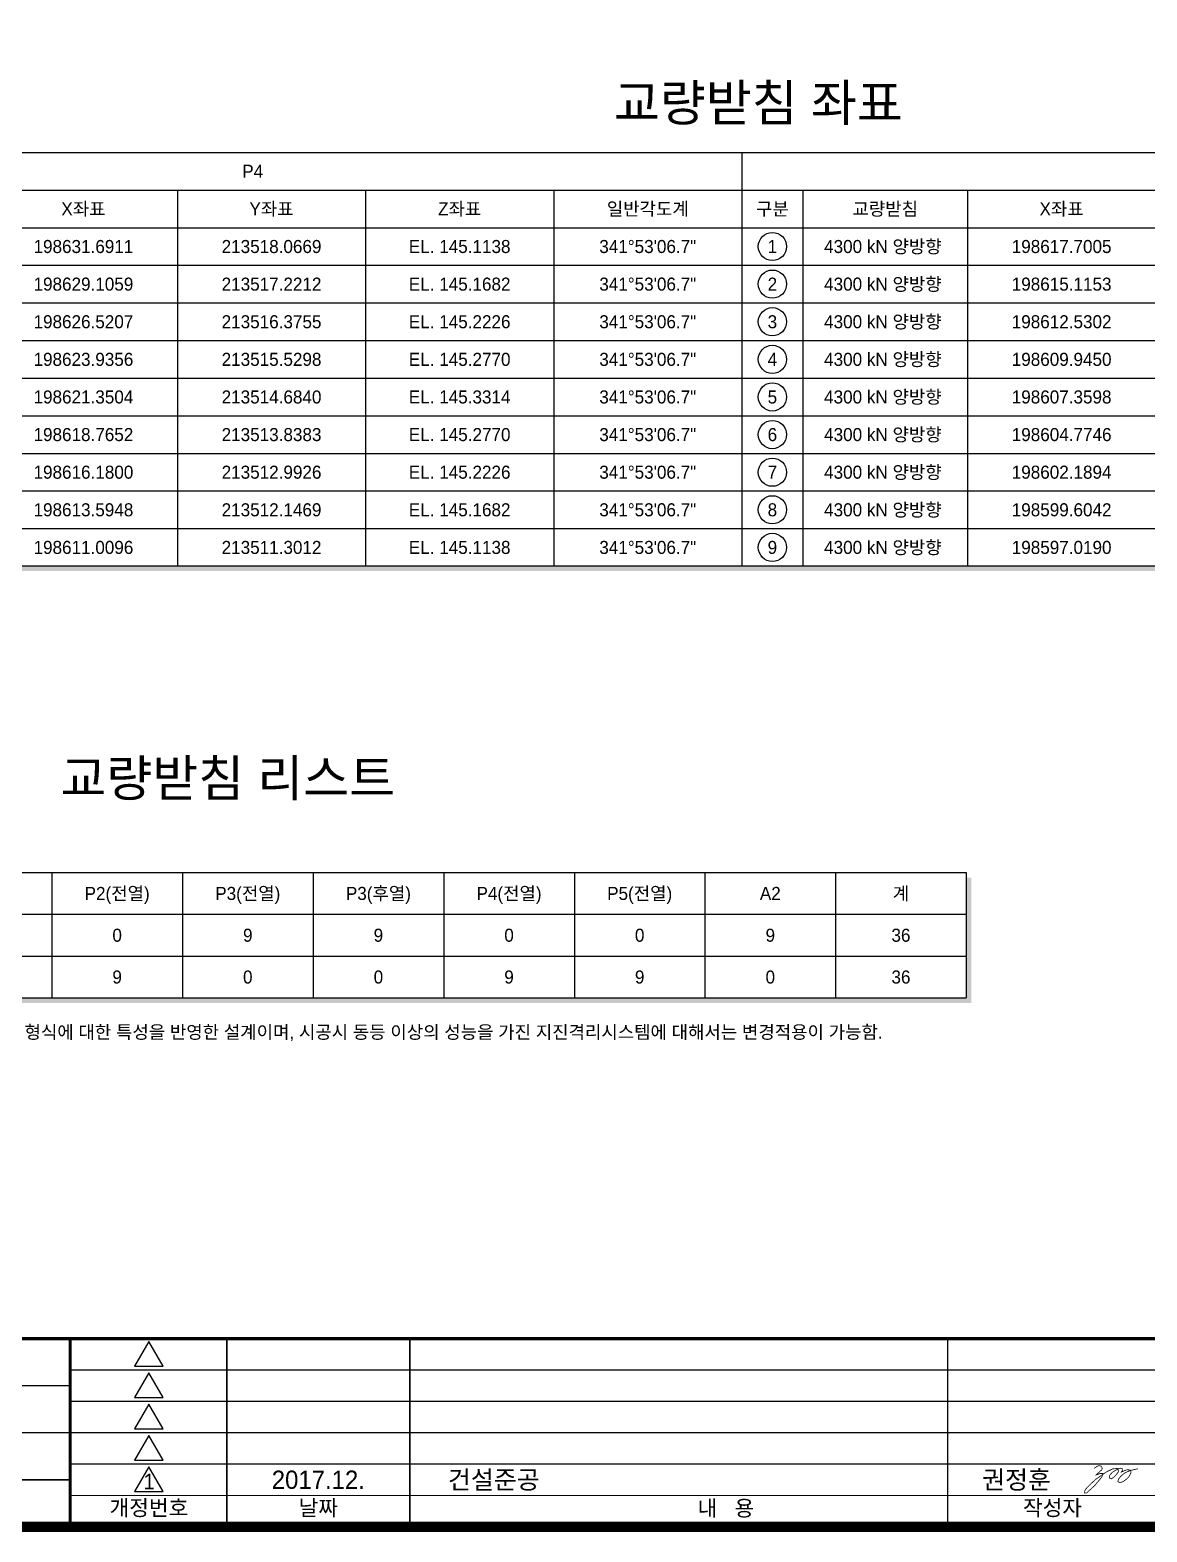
# Model space of a CAD drawing. Header units: feet. Extents: x 0 to 252300, y 0 to 207900.
# Drawn here: x 86199 to 150322, y 35400 to 121650 of the extents above; entities that cross this region are included whole.
import ezdxf
from ezdxf.enums import TextEntityAlignment as Align

# ---------------------------------------------------------------- set-up
doc = ezdxf.new("R2010")
doc.units = ezdxf.units.FT
doc.header["$LTSCALE"] = 3500
doc.header["$MEASUREMENT"] = 0
for name, color, linetype in [('CS-TABL-LIN2', 1, 'CONTINUOUS'), ('CS-TABL-TEX2', 3, 'CONTINUOUS'), ('CS-TEXT', 3, 'CONTINUOUS'), ('CX-BORD', 3, 'CONTINUOUS'), ('CX-BORD-LIN1', 4, 'CONTINUOUS'), ('CX-BORD-LIN2', 3, 'CONTINUOUS'), ('CX-BORD-TEX2', 7, 'CONTINUOUS'), ('CX-BORD-TEX3', 6, 'CONTINUOUS'), ('CZ-TEX1', 6, 'CONTINUOUS')]:
    doc.layers.add(name, color=color, linetype=linetype)
doc.styles.add('A_STANDARD', font='')
doc.styles.add('TB_TEXT', font='')
doc.styles.add('TB_WBTXT', font='')
doc.styles.add('TB_WMTXT', font='')
doc.styles.get('A_STANDARD').set_extended_font_data('Gulim')
doc.styles.get('TB_TEXT').set_extended_font_data('Dotum')
doc.styles.get('TB_WBTXT').set_extended_font_data('Dotum')
doc.styles.get('TB_WMTXT').set_extended_font_data('DotumChe')

# ---------------------------------------------------------------- blocks, each defined once
blk = doc.blocks.new('CXBLKA1-KHCA')
at = {"layer": 'CX-BORD-LIN1', "const_width": 2}
blk.add_lwpolyline([(796, -2.273736754432321e-12), (0, 0), (0, 553.9999999999997), (795.9999999999998, 553.9999999999997)], close=True, dxfattribs=at)
at = {"layer": 'CX-BORD-LIN1'}
for points, const_width in [([(796, 36.00000000000114), (0, 35.99999999999885)], 0.6), ([(270, 3.326315811464117e-13), (270, 35.99999999999962)], 0.6), ([(300, 3.907985046680551e-13), (300, 35.99999999999972)], 0.3), ([(335, 3.77567335035911e-13), (335, 35.99999999999982)], 0.3), ([(558, 6.000000000000252), (270, 5.9999999999993)], 0.2)]:
    blk.add_lwpolyline(points, dxfattribs=dict(at, const_width=const_width))
for points in [[(285.0839848587444, 35.46565633293683), (282.3404163795552, 30.71365633293679), (287.8275533379334, 30.71365633293679)], [(285.0839848587444, 29.46565633293667), (282.3404163795552, 24.71365633293662), (287.8275533379334, 24.71365633293662)], [(285.0839848587444, 23.46565633293667), (282.3404163795552, 18.71365633293662), (287.8275533379334, 18.71365633293662)], [(285.0839848587444, 17.46565633293667), (282.3404163795552, 12.71365633293662), (287.8275533379334, 12.71365633293662)], [(285.0839848587444, 11.46565633293667), (282.3404163795552, 6.713656332936617), (287.8275533379334, 6.713656332936617)]]:
    blk.add_lwpolyline(points, close=True, dxfattribs=at)
blk.add_lwpolyline([(438, 3.907985046680551e-13), (438, 36.00000000000011)], dxfattribs=at)
at = {"layer": 'CX-BORD-LIN2'}
blk.add_line((558, 30.00000000000032), (270, 29.99999999999946), dxfattribs=at)
at = {"layer": 'CX-BORD-LIN2', "const_width": 0.3}
for points in [[(270, 26.99999999999945), (130, 26.99999999999923)], [(270, 17.99999999999945), (130, 17.99999999999923)], [(270, 8.999999999999446), (130, 8.999999999999226)]]:
    blk.add_lwpolyline(points, dxfattribs=at)
at = {"layer": 'CX-BORD-LIN2'}
for points in [[(558, 24.00000000000025), (270, 23.9999999999993)], [(558, 18.00000000000136), (270, 18.00000000000041)], [(558, 12.00000000000136), (270, 12.00000000000041)]]:
    blk.add_lwpolyline(points, dxfattribs=at)
at = {"layer": 'CX-BORD-LIN1', "style": 'TB_TEXT'}
for tag, height, p in [('TR_RDAT5', 3.5, (317.5, 33.00000000000011)), ('TR_DGN5', 3.5, (451.1184542177598, 33.00000000000009)), ('TR_CHK5', 3.5, (491.1184542177598, 33.00000000000009)), ('TR_APP5', 3.5, (531.1184542177598, 33.00000000000032)), ('TR_RNUM5', 3, (285.1051166181959, 32.63656332936301)), ('TR_DGN4', 3.5, (451.1184542177598, 26.99999999999993)), ('TR_CHK4', 3.5, (491.1184542177598, 26.99999999999993)), ('TR_APP4', 3.5, (531.1184542177598, 27.00000000000015)), ('TR_RNUM4', 3, (285.1051166181959, 26.63656332936284)), ('TR_RDAT4', 3.5, (317.5, 26.99999999999994)), ('TR_RNUM3', 3, (285.1051166181959, 20.63656332936395)), ('TR_RDAT3', 3.5, (317.5, 21.00000000000105)), ('TR_DGN3', 3.5, (451.1184542177598, 21.00000000000103)), ('TR_CHK3', 3.5, (491.1184542177598, 21.00000000000103)), ('TR_APP3', 3.5, (531.1184542177598, 21.00000000000126)), ('TR_RNUM2', 3, (285.1051166181959, 14.63656332936395)), ('TR_RDAT2', 3.5, (317.5, 15.00000000000105)), ('TR_DGN2', 3.5, (451.1184542177598, 15.00000000000103)), ('TR_CHK2', 3.5, (491.1184542177598, 15.00000000000103)), ('TR_APP2', 3.5, (531.1184542177598, 15.00000000000126)), ('TR_RNUM1', 3, (285.1051166181959, 8.636563329362843)), ('TR_RDAT1', 3.5, (317.5, 8.999999999999943)), ('TR_DGN1', 3.5, (451.1184542177598, 8.99999999999993)), ('TR_CHK1', 3.5, (491.1184542177598, 8.99999999999993)), ('TR_APP1', 3.5, (531.1184542177598, 9.000000000000156))]:
    blk.add_attdef(tag, text='', height=height, dxfattribs=at).set_placement(p, align=Align.MIDDLE_CENTER)
for tag, p in [('TR_RCON5', (342.3033138082338, 33.00000000000011)), ('TR_RCON4', (342.3033138082338, 26.99999999999994)), ('TR_RCON3', (342.3033138082338, 21.00000000000105)), ('TR_RCON2', (342.3033138082338, 15.00000000000105)), ('TR_RCON1', (342.3033138082338, 8.999999999999943))]:
    blk.add_attdef(tag, text='', height=3.5, dxfattribs=at).set_placement(p, align=Align.MIDDLE_LEFT)
at = {"layer": 'CX-BORD-LIN2', "style": 'TB_TEXT'}
blk.add_attdef('TD_VERSION', text='', height=3, rotation=90, dxfattribs=at).set_placement((800.499999405456, 48.01489921212271), align=Align.MIDDLE_CENTER)
at = {"layer": 'CX-BORD-TEX2', "style": 'TB_WMTXT'}
for tag, height, p in [('TB_CNAME', 5, (15.34476638720094, 531.8324131479245)), ('TB_CSCOP', 4, (16.63456755316179, 523.8324131479245))]:
    blk.add_attdef(tag, text='', height=height, dxfattribs=at).set_placement(p, align=Align.BOTTOM_LEFT)
at = {"layer": 'CX-BORD-TEX2', "style": 'TB_WBTXT'}
for tag, height, p in [('TB_MTITIL', 10, (397.9999999999999, 533.3264135606181)), ('TB_STITL', 7, (397.9999999999999, 518.3264135606181))]:
    blk.add_attdef(tag, text='', height=height, dxfattribs=at).set_placement(p, align=Align.MIDDLE_CENTER)
at = {"layer": 'CX-BORD-TEX3', "style": 'TB_TEXT'}
for s, p in [('개정번호', (285.081636885472, 3.662000000000262)), ('날짜', (317.5, 3.662000000000262)), ('내   용', (395.5, 3.584115170363834)), ('작성자', (458, 3.66200000000032))]:
    blk.add_text(s, height=3, dxfattribs=at).set_placement(p, align=Align.MIDDLE)
for tag, height, p in [('TD_LNDST', 4.500000000000001, (215, 31.49999999999946)), ('TD_DSECT', 4.500000000000001, (605.5, 31.50000000000056)), ('TD_DDIST', 4.500000000000001, (654.5, 31.5000000000007)), ('TD_DNAME_TOP', 4.500000000000001, (755, 27.95701132476691)), ('TD_DCOMP', 4.500000000000001, (215.0000000000001, 22.58754437093034)), ('TD_CSECT', 4.500000000000001, (605.5, 22.50000000000055)), ('TD_CDIST', 4.500000000000001, (654.5, 22.50000000000063)), ('TD_DNAME_MAIN', 4.500000000000001, (755, 21.47309584254916)), ('TD_CCOMP', 4.500000000000001, (215.0000000000001, 13.59273296473088)), ('TD_HSCAL', 4.500000000000001, (620.8841087955549, 13.74838269424776)), ('TD_VSCAL', 4.500000000000001, (656.8614607241562, 13.74838269424776)), ('TD_DNAME_BOT', 3, (755, 15.24894304459829)), ('TD_CNAME', 5, (65, 7.595640316786881)), ('TD_FIELD', 4.500000000000001, (180, 5.125020286179691)), ('TD_CSTEP', 4.500000000000001, (250.7440000000001, 5.125020286179208)), ('TD_DWGCODE', 4.500000000000001, (637, 4.790803741701226)), ('TD_DWGNO', 4.500000000000001, (755, 5.001673382306535))]:
    blk.add_attdef(tag, text='', height=height, dxfattribs=at).set_placement(p, align=Align.MIDDLE_CENTER)

msp = doc.modelspace()

# ---------------------------------------------------------------- linework, layer by layer
at = {"layer": 'CS-TABL-LIN2'}
for p, q in [((14743.65974611184, 114619.2535373691), (239383.6597461114, 114619.2535373691)), ((127063.6597461117, 114619.2535373691), (127063.6597461117, 90859.25353736914)), ((14743.65974611184, 112459.2535373691), (239383.6597461114, 112459.2535373691)), ((94663.65974611172, 112459.2535373691), (94663.65974611172, 90859.25353736914)), ((105463.6597461117, 112459.2535373691), (105463.6597461117, 90859.25353736914)), ((116263.6597461117, 112459.2535373691), (116263.6597461117, 90859.25353736914)), ((130573.6597461117, 112459.2535373691), (130573.6597461117, 90859.25353736914)), ((140023.6597461117, 112459.2535373691), (140023.6597461117, 90859.25353736914)), ((14743.65974611184, 110299.2535373691), (239383.6597461114, 110299.2535373691)), ((14743.65974611184, 108139.2535373691), (239383.6597461114, 108139.2535373691)), ((14743.65974611184, 105979.2535373691), (239383.6597461114, 105979.2535373691)), ((14743.65974611184, 103819.2535373691), (239383.6597461114, 103819.2535373691)), ((14743.65974611184, 101659.2535373691), (239383.6597461114, 101659.2535373691)), ((14743.65974611184, 99499.25353736914), (239383.6597461114, 99499.25353736914)), ((14743.65974611184, 97339.25353736914), (239383.6597461114, 97339.25353736914)), ((14743.65974611184, 95179.25353736914), (239383.6597461114, 95179.25353736914)), ((14743.65974611184, 93019.25353736914), (239383.6597461114, 93019.25353736914)), ((239383.6597461114, 90859.25353736914), (14743.65974611184, 90859.25353736914)), ((87448.90320726542, 73268.59926731054), (87448.90320726542, 66068.59926731052)), ((94948.90320726566, 73268.59926731054), (94948.90320726566, 66068.59926731052)), ((102448.9032072653, 73268.59926731054), (102448.9032072653, 66068.59926731052)), ((109948.9032072653, 73268.59926731054), (109948.9032072653, 66068.59926731052)), ((117448.9032072657, 73268.59926731054), (117448.9032072657, 66068.59926731052)), ((124948.9032072653, 73268.59926731054), (124948.9032072653, 66068.59926731052)), ((132448.9032072657, 73268.59926731054), (132448.9032072657, 66068.59926731052)), ((55948.90320726566, 70868.59926731054), (139948.9032072653, 70868.59926731054)), ((55948.90320726566, 68468.59926731052), (139948.9032072653, 68468.59926731052)), ((55948.90320726566, 66068.59926731052), (139948.9032072653, 66068.59926731052))]:
    msp.add_line(p, q, dxfattribs=at)
msp.add_lwpolyline([(55948.90320726566, 66068.59926731052), (55948.90320726566, 73268.59926731054), (139948.9032072653, 73268.59926731054), (139948.9032072653, 66068.59926731052)], dxfattribs=at)
for centre in [(128818.6597461117, 109219.2535373691), (128818.6597461117, 107059.2535373691), (128818.6597461117, 104899.2535373691), (128818.6597461117, 102739.2535373691), (128818.6597461117, 100579.2535373691), (128818.6597461117, 98419.25353736914), (128818.6597461117, 96259.25353736914), (128818.6597461117, 94099.25353736914), (128818.6597461117, 91939.25353736914)]:
    msp.add_circle(centre, 810, dxfattribs=at)
for points in [[(15013.65974611184, 90859.25353736914), (239653.6597461114, 90859.25353736914), (15013.65974611184, 90589.25353736914), (239653.6597461114, 90589.25353736914)], [(139948.9032072653, 72968.59926731054), (140248.9032072657, 72968.59926731054), (139948.9032072653, 66068.59926731052), (140248.9032072657, 66068.59926731052)], [(56248.90320726566, 66068.59926731052), (140248.9032072657, 66068.59926731052), (56248.90320726566, 65768.59926731052), (140248.9032072657, 65768.59926731052)]]:
    msp.add_solid(points, dxfattribs=at)
at = {"layer": 'CS-TEXT', "const_width": 45, "flags": 128}
msp.add_lwpolyline([(147296.1257862284, 39050.68122851576), (147367.4759865671, 39111.76398355043), (147451.7578389713, 39161.09583649552), (147556.812352086, 39207.29122913953), (147668.9077994736, 39192.00013193035), (147724.7500566005, 39145.19169067746), (147754.5133587097, 39039.44742853457), (147721.373409047, 38955.44837062612), (147649.6332082603, 38902.58987518968), (147602.5863037208, 38850.90249239011), (147527.1207496689, 38789.6245842492), (147416.1757683186, 38681.74931389833), (147517.4108438336, 38714.56048951465), (147646.1749314472, 38758.01377131133), (147790.4604977558, 38756.36055658101), (147740.1509812249, 38564.88465016548), (147584.643738483, 38376.79186645925), (147308.1497314039, 38050.64629348083), (146972.5718429349, 37748.26640397849), (146849.05978755, 37631.95345603411), (146738.3317861714, 37632.52409395064), (146751.0124123122, 37750.54080859258), (146814.3402915345, 37865.19286693272), (146994.1558670336, 38064.4835514213), (147378.890663332, 38420.277078394), (148049.8689309789, 38884.50130237363), (148117.3226045022, 38907.57208270938), (148346.893583587, 39019.77491781888), (148644.889510117, 39055.55253164392), (148684.5428606235, 38857.00237370533), (148556.1045975071, 38679.61506908813), (148447.2530420453, 38567.83270691013), (148274.0836534424, 38446.39362541537), (148164.1618848856, 38503.98532609727), (148186.2322410163, 38658.72581097321), (148350.2283033678, 38837.10437487282), (148537.6805192729, 38950.94318398013), (148613.5095110153, 38993.96459933263), (148795.0492977982, 39061.3105785414), (148894.430725967, 39056.11390907822), (148915.7222297196, 38934.55998419663), (148854.9111619419, 38841.69293001906), (149074.5832293518, 38935.05911741668), (149189.3165407087, 38974.48053444265), (149374.8760507671, 38955.01110903396), (149410.9576312478, 38817.48490551729), (149341.9045023645, 38670.7538227508), (149281.5883145152, 38562.41073847059), (149152.4501667482, 38436.03660598901), (148981.1783406397, 38307.66446342847), (148794.7710804923, 38231.31587220269), (148650.7286676278, 38285.66532562103), (148691.9955341892, 38439.51739104663), (148847.832468636, 38626.22799354106), (149049.2484828046, 38788.69559490408), (149284.2163915055, 38895.77594709132), (149553.0211953041, 38974.50653570874), (149677.8179650034, 39005.18650392269), (149798.6855388382, 39027.00497633531)], dxfattribs=at)

# ---------------------------------------------------------------- block references
at = {"layer": 'CX-BORD'}
ref = msp.add_blockref('CXBLKA1-KHCA', (7500.000031656119, 35700.00015042936), dxfattribs=dict(at, xscale=299.9999999999999, yscale=299.9999999999999, zscale=299.9999999999999))
ref.add_attrib('TR_RNUM1', '1', dxfattribs={"layer": 'CX-BORD-LIN1', "height": 900.0000073404786, "style": 'TB_TEXT'}).set_placement((93031.535714678, 38290.96917128735), align=Align.MIDDLE_CENTER)
ref.add_attrib('TR_RDAT1', '2017.12.', dxfattribs={"layer": 'CX-BORD-LIN1', "height": 1050.000008563892, "style": 'TB_TEXT'}).set_placement((102750.0008084978, 38400.0001734512), align=Align.MIDDLE_CENTER)
ref.add_attrib('TR_RCON1', '건설준공', dxfattribs={"layer": 'CX-BORD-LIN1', "height": 1050.000008563892, "style": 'TB_TEXT'}).set_placement((110190.9950116468, 38400.00017349591), align=Align.MIDDLE_LEFT)
ref.add_attrib('TR_DGN1', '권정훈', dxfattribs={"layer": 'CX-BORD-LIN1', "height": 1050.000008563892, "style": 'TB_TEXT'}).set_placement((142835.5374007364, 38400.00017385354), align=Align.MIDDLE_CENTER)

# ---------------------------------------------------------------- texts
at = {"layer": 'CS-TABL-TEX2', "style": 'A_STANDARD'}
for s, p in [('P4', (98983.65974611172, 113539.2535373691)), ('X좌표', (89263.65974611184, 111379.2535373691)), ('Y좌표', (100063.6597461117, 111379.2535373691)), ('Z좌표', (110863.6597461117, 111379.2535373691)), ('일반각도계', (121663.6597461117, 111379.2535373691)), ('구분', (128818.6597461117, 111379.2535373691)), ('교량받침', (135298.6597461117, 111379.2535373691)), ('X좌표', (145423.6597461117, 111379.2535373691)), ('198631.6911', (89263.65974611184, 109219.2535373691)), ('213518.0669', (100063.6597461117, 109219.2535373691)), ('EL. 145.1138', (110863.6597461117, 109219.2535373691)), ('341%%d53\'06.7"', (121663.6597461117, 109219.2535373691)), ('1', (128818.6597461117, 109219.2535373691)), ('4300 kN 양방향 ', (135298.6597461117, 109219.2535373691)), ('198617.7005', (145423.6597461117, 109219.2535373691)), ('198629.1059', (89263.65974611184, 107059.2535373691)), ('213517.2212', (100063.6597461117, 107059.2535373691)), ('EL. 145.1682', (110863.6597461117, 107059.2535373691)), ('341%%d53\'06.7"', (121663.6597461117, 107059.2535373691)), ('2', (128818.6597461117, 107059.2535373691)), ('4300 kN 양방향 ', (135298.6597461117, 107059.2535373691)), ('198615.1153', (145423.6597461117, 107059.2535373691)), ('198626.5207', (89263.65974611184, 104899.2535373691)), ('213516.3755', (100063.6597461117, 104899.2535373691)), ('EL. 145.2226', (110863.6597461117, 104899.2535373691)), ('341%%d53\'06.7"', (121663.6597461117, 104899.2535373691)), ('3', (128818.6597461117, 104899.2535373691)), ('4300 kN 양방향 ', (135298.6597461117, 104899.2535373691)), ('198612.5302', (145423.6597461117, 104899.2535373691)), ('198623.9356', (89263.65974611184, 102739.2535373691)), ('213515.5298', (100063.6597461117, 102739.2535373691)), ('EL. 145.2770', (110863.6597461117, 102739.2535373691)), ('341%%d53\'06.7"', (121663.6597461117, 102739.2535373691)), ('4', (128818.6597461117, 102739.2535373691)), ('4300 kN 양방향 ', (135298.6597461117, 102739.2535373691)), ('198609.9450', (145423.6597461117, 102739.2535373691)), ('198621.3504', (89263.65974611184, 100579.2535373691)), ('213514.6840', (100063.6597461117, 100579.2535373691)), ('EL. 145.3314', (110863.6597461117, 100579.2535373691)), ('341%%d53\'06.7"', (121663.6597461117, 100579.2535373691)), ('5', (128818.6597461117, 100579.2535373691)), ('4300 kN 양방향 ', (135298.6597461117, 100579.2535373691)), ('198607.3598', (145423.6597461117, 100579.2535373691)), ('198618.7652', (89263.65974611184, 98419.25353736914)), ('213513.8383', (100063.6597461117, 98419.25353736914)), ('EL. 145.2770', (110863.6597461117, 98419.25353736914)), ('341%%d53\'06.7"', (121663.6597461117, 98419.25353736914)), ('6', (128818.6597461117, 98419.25353736914)), ('4300 kN 양방향 ', (135298.6597461117, 98419.25353736914)), ('198604.7746', (145423.6597461117, 98419.25353736914)), ('198616.1800', (89263.65974611184, 96259.25353736914)), ('213512.9926', (100063.6597461117, 96259.25353736914)), ('EL. 145.2226', (110863.6597461117, 96259.25353736914)), ('341%%d53\'06.7"', (121663.6597461117, 96259.25353736914)), ('7', (128818.6597461117, 96259.25353736914)), ('4300 kN 양방향 ', (135298.6597461117, 96259.25353736914)), ('198602.1894', (145423.6597461117, 96259.25353736914)), ('198613.5948', (89263.65974611184, 94099.25353736914)), ('213512.1469', (100063.6597461117, 94099.25353736914)), ('EL. 145.1682', (110863.6597461117, 94099.25353736914)), ('341%%d53\'06.7"', (121663.6597461117, 94099.25353736914)), ('8', (128818.6597461117, 94099.25353736914)), ('4300 kN 양방향 ', (135298.6597461117, 94099.25353736914)), ('198599.6042', (145423.6597461117, 94099.25353736914)), ('198611.0096', (89263.65974611184, 91939.25353736914)), ('213511.3012', (100063.6597461117, 91939.25353736914)), ('EL. 145.1138', (110863.6597461117, 91939.25353736914)), ('341%%d53\'06.7"', (121663.6597461117, 91939.25353736914)), ('9', (128818.6597461117, 91939.25353736914)), ('4300 kN 양방향 ', (135298.6597461117, 91939.25353736914)), ('198597.0190', (145423.6597461117, 91939.25353736914)), ('P2(전열)', (91198.90320726542, 72068.59926731054)), ('P3(전열)', (98698.90320726566, 72068.59926731054)), ('P3(후열)', (106198.9032072653, 72068.59926731054)), ('P4(전열)', (113698.9032072657, 72068.59926731054)), ('P5(전열)', (121198.9032072653, 72068.59926731054)), ('A2', (128698.9032072653, 72068.59926731054)), ('계', (136198.9032072657, 72068.59926731054)), ('0', (91198.90320726542, 69668.59926731052)), ('9', (98698.90320726566, 69668.59926731052)), ('9', (106198.9032072653, 69668.59926731052)), ('0', (113698.9032072657, 69668.59926731052)), ('0', (121198.9032072653, 69668.59926731052)), ('9', (128698.9032072653, 69668.59926731052)), ('36', (136198.9032072657, 69668.59926731052)), ('9', (91198.90320726542, 67268.59926731052)), ('0', (98698.90320726566, 67268.59926731052)), ('0', (106198.9032072653, 67268.59926731052)), ('9', (113698.9032072657, 67268.59926731052)), ('9', (121198.9032072653, 67268.59926731052)), ('0', (128698.9032072653, 67268.59926731052)), ('36', (136198.9032072657, 67268.59926731052)), ('주) 본 설계에 반영된 지진격리시스템은 임의의 지진격리받침 형식에 대한 특성을 반영한 설계이며, 시공시 동등 이상의 성능을 가진 지진격리시스템에 대해서는 변경적용이 가능함.', (97632.15286406653, 64106.73417807062))]:
    msp.add_text(s, height=750, dxfattribs=at).set_placement(p, align=Align.MIDDLE_CENTER)
at = {"layer": 'CZ-TEX1', "style": 'A_STANDARD'}
for s, p in [('교량받침 좌표', (128011.8505770103, 116424.3978703439)), ('교량받침 리스트', (97549.81593426527, 77641.31744931045))]:
    msp.add_text(s, height=2100, dxfattribs=at).set_placement(p, align=Align.CENTER)

doc.saveas('drawing.dxf')
